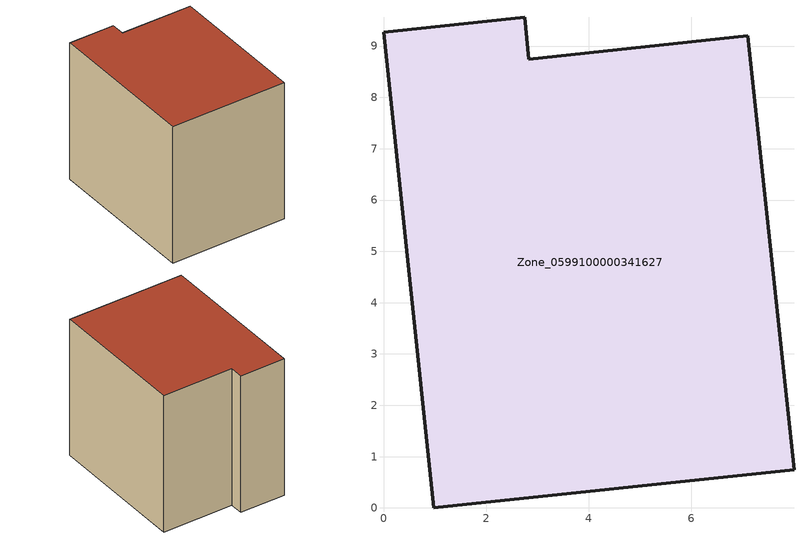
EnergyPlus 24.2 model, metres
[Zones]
Zone_0599100000341627
 floor ground (C_G): 0.98,0 0,9.27 2.75,9.56 2.83,8.75 7.1,9.2 8,0.74 z0
 wall outside (C_F): 2.83,8.75 2.75,9.56 0,9.27 0.98,0 8,0.74 7.1,9.2 2.83,8.75 z0:8.56
 roof outside (C_R): 8,0.74 7.1,9.2 2.83,8.75 2.75,9.56 0,9.27 0.98,0 z8.56
[BUILDING]
Pand.0599100000341627: North Axis=0; Terrain=City; Loads Convergence Tolerance Value=0.04; Temperature Convergence Tolerance Value=0.4; Solar Distribution=FullExterior; Maximum Number of Warmup Days=25; Minimum Number of Warmup Days=1
[Site:Location]
Rotterdam.The.Hague.AP_ZH_NLD Design_Conditions: Latitude=51.96; Longitude=4.45; Time Zone=1; Elevation=-4.5
[SITE:GROUNDTEMPERATURE:BUILDINGSURFACE]
18, 18, 18, 18, 18, 18, 18, 18, 18, 18, 18, 18
[MATERIAL] Thermal Absorptance=0.9; Solar Absorptance=0.7; Visible Absorptance=0.7
Name | Roughness | Thickness | Conductivity | Density | Specific Heat
G.TI.1992-2005 | MediumSmooth | 0.15 | 0.06 | 540 | 1210
F.TI.1992-2005 | Rough | 0.3 | 0.12 | 1920 | 840
R.TI.1992-2005 | MediumRough | 0.2 | 0.08 | 1500 | 1000
[CONSTRUCTION]
C_G: G.TI.1992-2005
C_F: F.TI.1992-2005
C_R: R.TI.1992-2005
[ZONE]
Zone_0599100000341627: Type=1; Multiplier=1; Ceiling Height=Autocalculate; Volume=Autocalculate; Floor Area=autocalculate; Part of Total Floor Area=Yes
[ZONEINFILTRATION:DESIGNFLOWRATE]
Infil_Zone_0599100000341627: Zone or ZoneList or Space or SpaceList=Zone_0599100000341627; Schedule=AlwaysOn; Design Flow Rate Calculation Method=Flow/Area; Flow Rate per Floor Area=0.0015; Constant Term Coefficient=1; Temperature Term Coefficient=0; Velocity Term Coefficient=0; Velocity Squared Term Coefficient=0
[HVACTEMPLATE:ZONE:IDEALLOADSAIRSYSTEM]
Zone_0599100000341627: Maximum Heating Supply Air Temperature=50; Minimum Cooling Supply Air Temperature=13; Maximum Heating Supply Air Humidity Ratio=0.0156; Minimum Cooling Supply Air Humidity Ratio=0.0077; Heating Limit=NoLimit; Cooling Limit=NoLimit; Dehumidification Control Type=ConstantSensibleHeatRatio; Cooling Sensible Heat Ratio=0.7; Dehumidification Setpoint=60; Humidification Control Type=None; Humidification Setpoint=30; Outdoor Air Method=None; Outdoor Air Flow Rate per Person=0.00944; Outdoor Air Flow Rate per Zone Floor Area=0; Outdoor Air Flow Rate per Zone=0; Demand Controlled Ventilation Type=None; Outdoor Air Economizer Type=NoEconomizer; Heat Recovery Type=None; Sensible Heat Recovery Effectiveness=0.7; Latent Heat Recovery Effectiveness=0.65
[ZONECONTROL:THERMOSTAT]
ThermostatControl_Zone_0599100000341627: Zone or ZoneList=Zone_0599100000341627; Control Type Schedule=DualSetpointControlType; Control 1=Thermostat_Zone_0599100000341627; Temperature Difference Between Cutout And Setpoint=0
[THERMOSTATSETPOINT:DUALSETPOINT]
Thermostat_Zone_0599100000341627: Heating Setpoint Temperature Schedule=HeatingSetpoint_Zone_0599100000341627; Cooling Setpoint Temperature Schedule=CoolingSetpoint_Zone_0599100000341627
[SCHEDULE:COMPACT]
HeatingSetpoint_Zone_0599100000341627: Through: 12/31, For: AllDays, Until: 24:00, 21
CoolingSetpoint_Zone_0599100000341627: Through: 12/31, For: AllDays, Until: 24:00, 24
DualSetpointControlType: Through: 12/31, For: AllDays, Until: 24:00, 4
AlwaysOn: Through: 12/31, For: AllDays, Until: 24:00, 1
